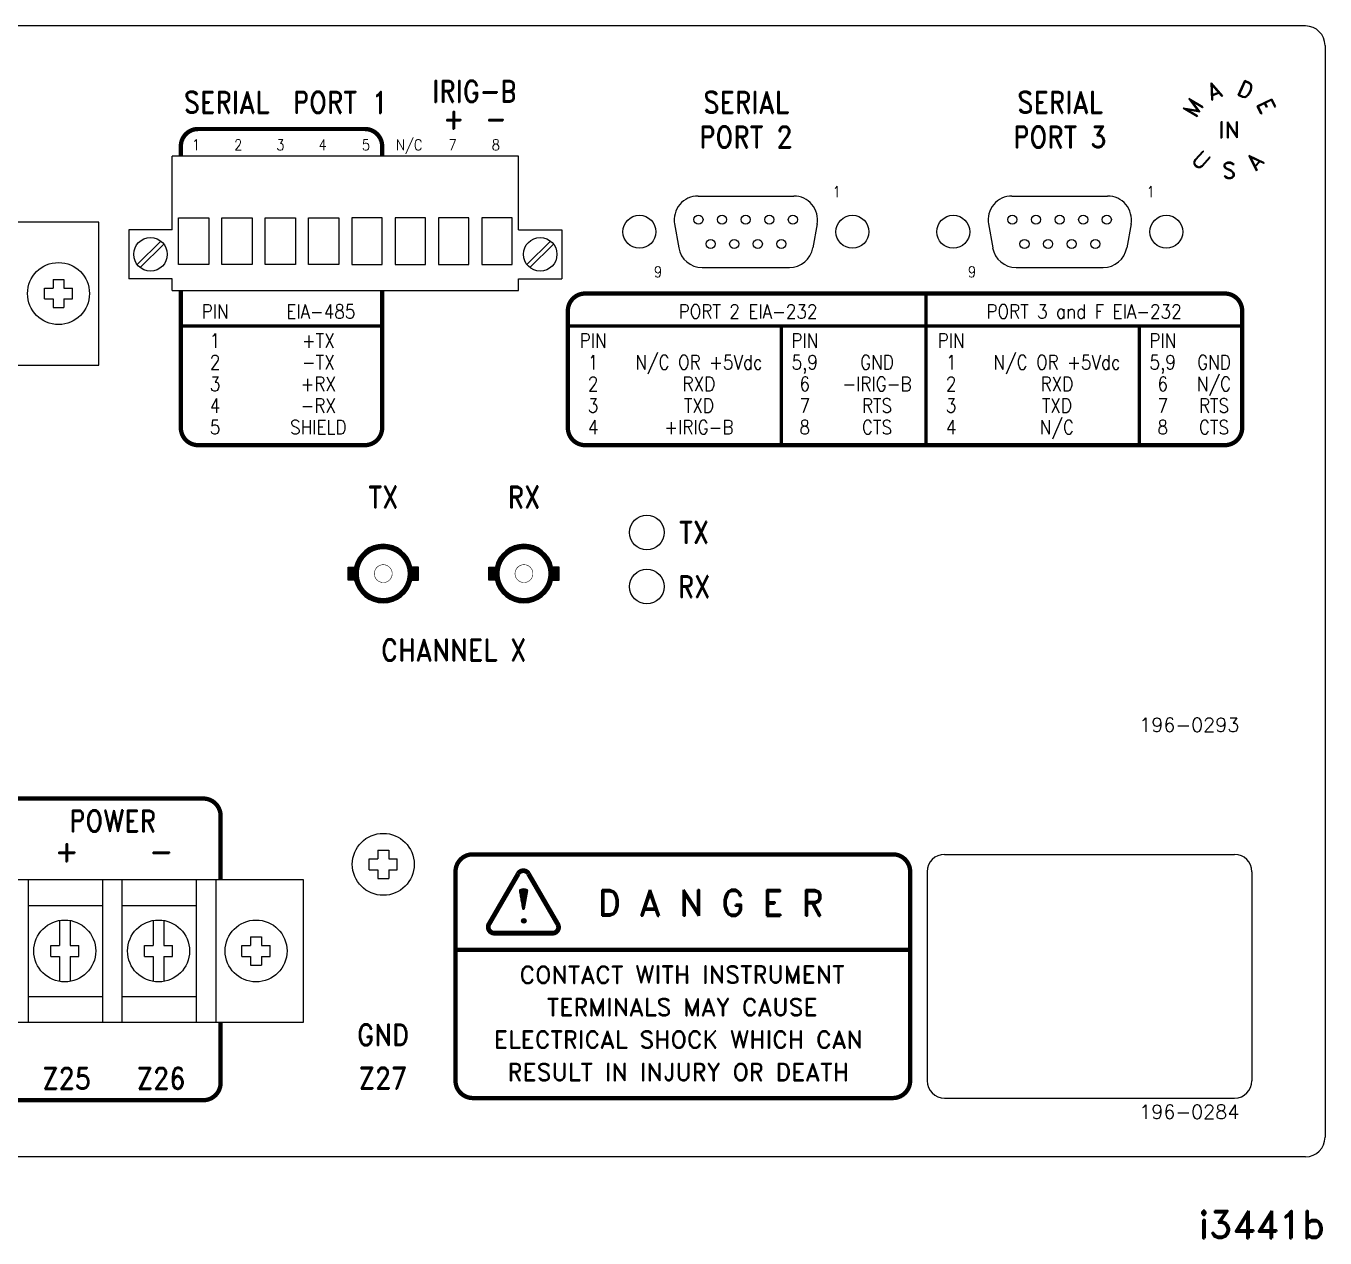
# Model space of a CAD drawing. Extents: x 3.1 to 20.4, y 5.8 to 11.4.
# Drawn here: x 14.37 to 20.38, y 5.76 to 11.36 of the extents above; entities that cross this region are included whole.
import ezdxf
from ezdxf.enums import TextEntityAlignment as Align

# ---------------------------------------------------------------- set-up
doc = ezdxf.new("R2010")
doc.units = 0
doc.header["$MEASUREMENT"] = 0
doc.layers.get('0').update_dxf_attribs({"linetype": 'CONTINUOUS'})
doc.layers.add('DWG', color=7, linetype='CONTINUOUS')
doc.styles.add('JS', font='ROMANS')
doc.styles.add('ROMAND', font='ROMAND', dxfattribs={"width": 0.875})
doc.styles.add('ROMANS', font='romans.shx', dxfattribs={"width": 0.875})

msp = doc.modelspace()

# ---------------------------------------------------------------- linework, layer by layer
for p, q in [((20.285, 11.36), (3.215, 11.36)), ((20.375, 11.27), (20.375, 6.23)), ((15.8625, 8.862), (15.8929, 8.862)), ((15.8625, 8.802), (15.8625, 8.862)), ((16.1875, 8.862), (16.1571, 8.862)), ((16.1875, 8.802), (16.1875, 8.862)), ((16.5125, 8.862), (16.5429, 8.862)), ((16.5125, 8.802), (16.5125, 8.862)), ((16.8375, 8.862), (16.8071, 8.862)), ((16.8375, 8.802), (16.8375, 8.862)), ((15.8929, 8.802), (15.8625, 8.802)), ((16.1571, 8.802), (16.1875, 8.802)), ((16.5429, 8.802), (16.5125, 8.802)), ((16.8071, 8.802), (16.8375, 8.802)), ((18.6174, 7.5361), (19.9574, 7.5361)), ((18.5374, 7.4561), (18.5374, 6.4911)), ((20.0374, 7.4561), (20.0374, 6.4911)), ((14.3826, 7.3), (14.7276, 7.3)), ((14.8158, 7.3), (15.1608, 7.3)), ((14.3826, 6.88), (14.7276, 6.88)), ((14.8158, 6.88), (15.1608, 6.88)), ((18.6174, 6.4111), (19.9574, 6.4111)), ((20.285, 6.14), (3.215, 6.14))]:
    msp.add_line(p, q)
at = {"linetype": 'CONTINUOUS', "extrusion": (0, 0, -1)}
for p, q in [((16.65, 10.7585), (15.05, 10.7585)), ((14.85, 10.4185), (14.85, 10.1935)), ((15.05, 10.4185), (14.85, 10.4185)), ((16.65, 10.4185), (16.85, 10.4185)), ((16.85, 10.4185), (16.85, 10.1935)), ((15.05, 10.1935), (14.85, 10.1935)), ((16.65, 10.1935), (16.85, 10.1935))]:
    msp.add_line(p, q, dxfattribs=at)
at = {"linetype": 'CONTINUOUS'}
for p, q in [((15.05, 10.4185), (15.05, 10.7585)), ((16.65, 10.4185), (16.65, 10.7585)), ((14.8886, 10.2587), (14.9973, 10.3674)), ((14.9027, 10.2446), (15.0114, 10.3533)), ((16.6886, 10.2587), (16.7973, 10.3674)), ((16.7027, 10.2446), (16.8114, 10.3533)), ((14.46, 10.1), (14.46, 10.15)), ((14.46, 10.15), (14.5, 10.15)), ((14.5, 10.19), (14.55, 10.19)), ((14.5, 10.19), (14.5, 10.15)), ((14.55, 10.19), (14.55, 10.15)), ((14.55, 10.15), (14.59, 10.15)), ((14.59, 10.1), (14.59, 10.15)), ((15.05, 10.139), (15.05, 10.1935)), ((16.65, 10.139), (16.65, 10.1935)), ((14.46, 10.1), (14.5, 10.1)), ((14.5, 10.1), (14.5, 10.06)), ((14.55, 10.1), (14.55, 10.06)), ((14.55, 10.1), (14.59, 10.1)), ((15.05, 10.139), (16.65, 10.139)), ((14.5, 10.06), (14.55, 10.06)), ((16.8676, 9.875), (16.8676, 9.875)), ((15.96, 7.515), (16, 7.515)), ((15.96, 7.465), (15.96, 7.515)), ((16, 7.555), (16.05, 7.555)), ((16, 7.555), (16, 7.515)), ((16.05, 7.555), (16.05, 7.515)), ((16.05, 7.515), (16.09, 7.515)), ((16.09, 7.465), (16.09, 7.515)), ((15.96, 7.465), (16, 7.465)), ((16, 7.465), (16, 7.425)), ((16.05, 7.465), (16.05, 7.425)), ((16.05, 7.465), (16.09, 7.465)), ((14.3849, 7.418), (14.3849, 6.762)), ((14.7281, 7.418), (14.7281, 6.762)), ((14.8181, 7.418), (14.8181, 6.762)), ((15.1613, 7.418), (15.1613, 6.762)), ((15.2513, 7.418), (15.2513, 6.762)), ((16, 7.425), (16.05, 7.425)), ((16.6544, 7.3694), (16.6694, 7.2846)), ((16.6554, 7.3639), (16.6554, 7.3714)), ((16.6561, 7.36), (16.6561, 7.3718)), ((16.6572, 7.3537), (16.6572, 7.3724)), ((16.6583, 7.3475), (16.6583, 7.373)), ((16.6594, 7.3413), (16.6594, 7.3735)), ((16.6605, 7.335), (16.6605, 7.3739)), ((16.6616, 7.3288), (16.6616, 7.3743)), ((16.6627, 7.3225), (16.6627, 7.3747)), ((16.6638, 7.3163), (16.6638, 7.375)), ((16.6649, 7.3101), (16.6649, 7.3753)), ((16.666, 7.3038), (16.666, 7.3756)), ((16.6671, 7.2976), (16.6671, 7.3758)), ((16.6682, 7.2914), (16.6682, 7.376)), ((16.6693, 7.2851), (16.6693, 7.3762)), ((16.6704, 7.2833), (16.6704, 7.3763)), ((16.6715, 7.2827), (16.6715, 7.3763)), ((16.6726, 7.2825), (16.6726, 7.3763)), ((16.6737, 7.2825), (16.6737, 7.3764)), ((16.6748, 7.2828), (16.6748, 7.3763)), ((16.6759, 7.2833), (16.6759, 7.3762)), ((16.6916, 7.3694), (16.6766, 7.2846)), ((16.6768, 7.2858), (16.6768, 7.3762)), ((16.6781, 7.2929), (16.6781, 7.376)), ((16.6792, 7.2992), (16.6792, 7.3758)), ((16.6803, 7.3054), (16.6803, 7.3756)), ((16.6814, 7.3116), (16.6814, 7.3753)), ((16.6825, 7.3178), (16.6825, 7.3751)), ((16.6836, 7.324), (16.6836, 7.3747)), ((16.6845, 7.3293), (16.6845, 7.3746)), ((16.6858, 7.3364), (16.6858, 7.374)), ((16.6869, 7.3426), (16.6869, 7.3735)), ((16.688, 7.3488), (16.688, 7.373)), ((16.6891, 7.3551), (16.6891, 7.3727)), ((16.69, 7.3603), (16.69, 7.3722)), ((16.6907, 7.3645), (16.6907, 7.3718)), ((14.5289, 7.2308), (14.5289, 7.115)), ((14.5789, 7.2308), (14.5789, 7.115)), ((14.9621, 7.2308), (14.9621, 7.115)), ((15.0121, 7.2308), (15.0121, 7.115)), ((16.6649, 7.2239), (16.6649, 7.2337)), ((16.666, 7.2222), (16.666, 7.2354)), ((16.6671, 7.2211), (16.6671, 7.2365)), ((16.6682, 7.2202), (16.6682, 7.2374)), ((16.6682, 7.22), (16.6682, 7.2372)), ((16.6694, 7.2196), (16.6694, 7.238)), ((16.6705, 7.2191), (16.6705, 7.2385)), ((16.6716, 7.2189), (16.6716, 7.2389)), ((16.6727, 7.2184), (16.6727, 7.2391)), ((16.6738, 7.2184), (16.6738, 7.2392)), ((16.6748, 7.2185), (16.6748, 7.2391)), ((16.6759, 7.2185), (16.6759, 7.2391)), ((16.677, 7.2188), (16.677, 7.2388)), ((16.6781, 7.2192), (16.6781, 7.2384)), ((16.6792, 7.2197), (16.6792, 7.2379)), ((16.6805, 7.2205), (16.6805, 7.2371)), ((16.6814, 7.2213), (16.6814, 7.2363)), ((16.6825, 7.2226), (16.6825, 7.235)), ((16.6836, 7.2242), (16.6836, 7.2334)), ((15.4125, 7.155), (15.4625, 7.155)), ((15.4125, 7.155), (15.4125, 7.115)), ((15.4625, 7.155), (15.4625, 7.115)), ((14.4889, 7.065), (14.4889, 7.115)), ((14.4889, 7.115), (14.5289, 7.115)), ((14.5789, 7.115), (14.6189, 7.115)), ((14.6189, 7.065), (14.6189, 7.115)), ((14.9221, 7.115), (14.9621, 7.115)), ((14.9221, 7.065), (14.9221, 7.115)), ((15.0121, 7.115), (15.0521, 7.115)), ((15.0521, 7.065), (15.0521, 7.115)), ((15.3725, 7.065), (15.3725, 7.115)), ((15.3725, 7.115), (15.4125, 7.115)), ((15.4625, 7.115), (15.5025, 7.115)), ((15.5025, 7.065), (15.5025, 7.115)), ((14.4889, 7.065), (14.5289, 7.065)), ((14.5289, 7.065), (14.5289, 6.9492)), ((14.5789, 7.065), (14.6189, 7.065)), ((14.5789, 7.065), (14.5789, 6.9492)), ((14.9221, 7.065), (14.9621, 7.065)), ((14.9621, 7.065), (14.9621, 6.9492)), ((15.0121, 7.065), (15.0121, 6.9492)), ((15.0121, 7.065), (15.0521, 7.065)), ((15.3725, 7.065), (15.4125, 7.065)), ((15.4125, 7.065), (15.4125, 7.025)), ((15.4125, 7.025), (15.4625, 7.025)), ((15.4625, 7.065), (15.4625, 7.025)), ((15.4625, 7.065), (15.5025, 7.065))]:
    msp.add_line(p, q, dxfattribs=at)
at = {"const_width": 0.02, "flags": 128}
for points in [[(15.09, 10.7585), (15.09, 10.8045, -0.414214), (15.17, 10.8845), (15.94, 10.8845, -0.414214), (16.02, 10.8045), (16.02, 10.7585)], [(16.02, 10.139), (16.02, 9.505, -0.414214), (15.94, 9.425), (15.17, 9.425, -0.414214), (15.09, 9.505), (15.09, 10.139)]]:
    msp.add_lwpolyline(points, format="xyb", dxfattribs=at)
for points in [[(17.479, 10.575, 0.466308), (17.3707, 10.4459, 0.466308)], [(18.0293, 10.4459, 0.466308), (17.921, 10.575, 0.466308)], [(18.929, 10.575, 0.466308), (18.8207, 10.4459, 0.466308)], [(19.4793, 10.4459, 0.466308), (19.371, 10.575, 0.466308)], [(17.3897, 10.3359, 0.36397), (17.498, 10.245, 0.36397)], [(17.901, 10.245, 0.36397), (18.0093, 10.3359, 0.36397)], [(18.8397, 10.3359, 0.36397), (18.948, 10.245, 0.36397)], [(19.351, 10.245, 0.36397), (19.4593, 10.3359, 0.36397)]]:
    msp.add_lwpolyline(points, format="xyb")
for points in [[(17.479, 10.575), (17.921, 10.575)], [(18.929, 10.575), (19.371, 10.575)], [(17.37, 10.446), (17.39, 10.336)], [(18.029, 10.446), (18.009, 10.336)], [(18.82, 10.446), (18.84, 10.336)], [(19.479, 10.446), (19.459, 10.336)], [(17.498, 10.245), (17.901, 10.245)], [(18.948, 10.245), (19.351, 10.245)]]:
    msp.add_lwpolyline(points)
for points in [[(3.462, 9.795), (14.712, 9.795), (14.712, 10.455), (3.462, 10.455)], [(15.22, 10.259), (15.08, 10.259), (15.08, 10.474), (15.22, 10.474)], [(15.42, 10.259), (15.28, 10.259), (15.28, 10.474), (15.42, 10.474)], [(15.62, 10.259), (15.48, 10.259), (15.48, 10.474), (15.62, 10.474)], [(15.82, 10.259), (15.68, 10.259), (15.68, 10.474), (15.82, 10.474)], [(15.88, 10.259), (16.02, 10.259), (16.02, 10.474), (15.88, 10.474)], [(16.08, 10.259), (16.22, 10.259), (16.22, 10.474), (16.08, 10.474)], [(16.28, 10.259), (16.42, 10.259), (16.42, 10.474), (16.28, 10.474)], [(16.48, 10.259), (16.62, 10.259), (16.62, 10.474), (16.48, 10.474)], [(3.4062, 6.762), (15.6562, 6.762), (15.6562, 7.418), (3.4062, 7.418)]]:
    msp.add_lwpolyline(points, close=True)
at = {"linetype": 'CONTINUOUS', "const_width": 0.02}
for points in [[(16.9576, 10.125), (19.9124, 10.125, -0.414214), (19.9924, 10.045), (19.9924, 9.505, -0.414214), (19.9124, 9.425), (16.9576, 9.425, -0.414214), (16.8776, 9.505), (16.8776, 10.045, -0.414214)], [(18.3787, 6.4111), (16.4387, 6.4111, -0.414214), (16.3587, 6.4911), (16.3587, 7.4561, -0.414214), (16.4387, 7.5361), (18.3787, 7.5361, -0.414214), (18.4587, 7.4561), (18.4587, 6.4911, -0.414214)]]:
    msp.add_lwpolyline(points, format="xyb", close=True, dxfattribs=at)
at = {"linetype": 'CONTINUOUS'}
for points, const_width in [([(18.5314, 9.425), (18.5314, 10.125)], 0.015), ([(15.09, 9.975), (16.02, 9.975)], 0.015), ([(16.8776, 9.975), (19.9924, 9.975)], 0.015), ([(17.8636, 9.975), (17.8636, 9.425)], 0.015), ([(19.5174, 9.975), (19.5174, 9.425)], 0.015), ([(16.5132, 7.2135), (16.6483, 7.4463)], 0.022), ([(16.8311, 7.2135), (16.6959, 7.4463)], 0.022), ([(16.5369, 7.1722), (16.8073, 7.1722)], 0.022), ([(16.3587, 7.0957), (18.4587, 7.0957)], 0.02)]:
    msp.add_lwpolyline(points, dxfattribs=dict(at, const_width=const_width))
at = {"flags": 128}
for points, const_width in [([(15.9012, 8.832, 1), (16.1487, 8.832, 1)], 0.0225), ([(16.5512, 8.832, 1), (16.7987, 8.832, 1)], 0.0225), ([(15.9838, 8.832, 1), (16.0663, 8.832, 1)], 0.0025), ([(16.6337, 8.832, 1), (16.7162, 8.832, 1)], 0.0025)]:
    msp.add_lwpolyline(points, format="xyb", close=True, dxfattribs=dict(at, const_width=const_width))
at = {"linetype": 'CONTINUOUS'}
for points, const_width in [([(3.7887, 7.418), (3.7887, 7.7137, -0.414214), (3.8687, 7.7937), (15.1937, 7.7937, -0.414214), (15.2737, 7.7137), (15.2737, 7.418)], 0.02), ([(16.6958, 7.4469, 0.575689), (16.6482, 7.4469, 0.575689)], 0.022), ([(16.5135, 7.2146, 0.563069), (16.5377, 7.172, 0.563069)], 0.022), ([(16.8072, 7.1721, 0.578182), (16.8311, 7.2134, 0.578182)], 0.022), ([(15.2737, 6.762), (15.2737, 6.4811, -0.414214), (15.1937, 6.4011), (3.8687, 6.4011, -0.414214), (3.7887, 6.4811), (3.7887, 6.762)], 0.02)]:
    msp.add_lwpolyline(points, format="xyb", dxfattribs=dict(at, const_width=const_width))
for centre, radius in [((17.208, 10.41), 0.076), ((17.481, 10.466), 0.021), ((17.59, 10.466), 0.021), ((17.699, 10.466), 0.021), ((17.808, 10.466), 0.021), ((17.917, 10.466), 0.021), ((18.192, 10.41), 0.076), ((18.658, 10.41), 0.076), ((18.931, 10.466), 0.021), ((19.04, 10.466), 0.021), ((19.149, 10.466), 0.021), ((19.258, 10.466), 0.021), ((19.367, 10.466), 0.021), ((19.642, 10.41), 0.076), ((17.537, 10.354), 0.021), ((17.646, 10.354), 0.021), ((17.755, 10.354), 0.021), ((17.864, 10.354), 0.021), ((18.987, 10.354), 0.021), ((19.096, 10.354), 0.021), ((19.205, 10.354), 0.021), ((19.314, 10.354), 0.021), ((14.525, 10.125), 0.143), ((17.2425, 9.022), 0.08), ((17.2425, 8.772), 0.08), ((16.025, 7.49), 0.143), ((14.5539, 7.09), 0.143), ((14.9871, 7.09), 0.143), ((15.4375, 7.09), 0.143)]:
    msp.add_circle(centre, radius)
for centre, radius in [((14.95, 10.306), 0.0775), ((16.75, 10.306), 0.0775), ((16.6742, 7.2288), 0.0104)]:
    msp.add_circle(centre, radius, dxfattribs=at)
for centre, radius, start, end in [((20.285, 11.27), 0.09, 0, 90), ((16.025, 8.832), 0.1355, 12.79141, 167.20859), ((16.675, 8.832), 0.1355, 12.79141, 167.20859), ((16.025, 8.832), 0.1355, 192.79141, 347.20859), ((16.675, 8.832), 0.1355, 192.79141, 347.20859), ((18.6174, 7.4561), 0.08, 90, 180), ((19.9574, 7.4561), 0.08, 0, 90), ((18.6174, 6.4911), 0.08, 180, 270), ((19.9574, 6.4911), 0.08, 270, 0), ((20.285, 6.23), 0.09, 270, 0)]:
    msp.add_arc(centre, radius, start, end)
for centre, radius, start, end in [((16.6569, 7.3694), 0.00252, 114.49541, 180.06965), ((16.6734, 7.3411), 0.0353, 60.12008, 119.73686), ((16.6897, 7.37), 0.00204, 340.81126, 53.76366), ((16.6715, 7.2852), 0.0022, 190.0021, 236.70481), ((16.6731, 7.2873), 0.00488, 235.16113, 301.44945), ((16.6744, 7.285), 0.0022, 303.18371, 349.95683)]:
    msp.add_arc(centre, radius, start, end, dxfattribs=at)
for points in [[(15.8625, 8.802), (15.8959, 8.802), (15.8625, 8.862), (15.8959, 8.862)], [(16.1541, 8.802), (16.1875, 8.802), (16.1541, 8.862), (16.1875, 8.862)], [(16.5125, 8.802), (16.5459, 8.802), (16.5125, 8.862), (16.5459, 8.862)], [(16.8041, 8.802), (16.8375, 8.802), (16.8041, 8.862), (16.8375, 8.862)]]:
    msp.add_solid(points)

# ---------------------------------------------------------------- texts
at = {"linetype": 'CONTINUOUS', "width": 0.875}
for s, height, style, p in [('IRIG-B', 0.1, 'ROMAND', (16.445, 11.008)), ('+', 0.1, 'ROMAND', (16.35, 10.8803)), ('-', 0.1, 'ROMAND', (16.545, 10.8803)), ('1', 0.05, 'ROMANS', (15.16, 10.7863)), ('2', 0.05, 'ROMANS', (15.355, 10.7863)), ('3', 0.05, 'ROMANS', (15.55, 10.7863)), ('4', 0.05, 'ROMANS', (15.745, 10.7863)), ('5', 0.05, 'ROMANS', (15.945, 10.7863)), ('N/C', 0.05, 'ROMANS', (16.145, 10.7863)), ('7', 0.05, 'ROMANS', (16.345, 10.7863)), ('8', 0.05, 'ROMANS', (16.545, 10.7863)), ('PIN', 0.065, 'ROMANS', (15.2481, 10.01)), ('EIA-485', 0.065, 'ROMANS', (15.7368, 10.01)), ('PORT 2 EIA-232', 0.065, 'ROMANS', (17.71, 10.01)), ('PORT 3 and F EIA-232', 0.065, 'ROMANS', (19.2619, 10.01)), ('1', 0.065, 'ROMANS', (15.2481, 9.875)), ('+TX', 0.065, 'ROMANS', (15.7249, 9.875)), ('PIN', 0.065, 'ROMANS', (16.9944, 9.875)), ('PIN', 0.065, 'ROMANS', (17.9719, 9.875)), ('PIN', 0.065, 'ROMANS', (18.6481, 9.875)), ('PIN', 0.065, 'ROMANS', (19.6254, 9.875)), ('N/C OR +5Vdc', 0.065, 'ROMANS', (17.483, 9.775)), ('N/C OR +5Vdc', 0.065, 'ROMANS', (19.1367, 9.775)), ('2', 0.065, 'ROMANS', (15.2481, 9.775)), ('-TX', 0.065, 'ROMANS', (15.7249, 9.775)), ('1', 0.065, 'ROMANS', (16.9944, 9.775)), ('5,9', 0.065, 'ROMANS', (17.9719, 9.775)), ('GND', 0.065, 'ROMANS', (18.3057, 9.775)), ('1', 0.065, 'ROMANS', (18.6481, 9.775)), ('5,9', 0.065, 'ROMANS', (19.6254, 9.775)), ('GND', 0.065, 'ROMANS', (19.8622, 9.775)), ('3', 0.065, 'ROMANS', (15.2481, 9.675)), ('+RX', 0.065, 'ROMANS', (15.7249, 9.675)), ('2', 0.065, 'ROMANS', (16.9944, 9.675)), ('RXD', 0.065, 'ROMANS', (17.483, 9.675)), ('6', 0.065, 'ROMANS', (17.9719, 9.675)), ('-IRIG-B', 0.065, 'ROMANS', (18.3057, 9.675)), ('2', 0.065, 'ROMANS', (18.6481, 9.675)), ('RXD', 0.065, 'ROMANS', (19.1367, 9.675)), ('6', 0.065, 'ROMANS', (19.6254, 9.675)), ('N/C', 0.065, 'ROMANS', (19.8622, 9.675)), ('4', 0.065, 'ROMANS', (15.2481, 9.575)), ('-RX', 0.065, 'ROMANS', (15.7249, 9.575)), ('3', 0.065, 'ROMANS', (16.9944, 9.575)), ('TXD', 0.065, 'ROMANS', (17.483, 9.575)), ('7', 0.065, 'ROMANS', (17.9719, 9.575)), ('RTS', 0.065, 'ROMANS', (18.3057, 9.575)), ('3', 0.065, 'ROMANS', (18.6481, 9.575)), ('TXD', 0.065, 'ROMANS', (19.1367, 9.575)), ('7', 0.065, 'ROMANS', (19.6254, 9.575)), ('RTS', 0.065, 'ROMANS', (19.8622, 9.575)), ('N/C', 0.065, 'ROMANS', (19.1367, 9.475)), ('5', 0.065, 'ROMANS', (15.2481, 9.475)), ('SHIELD', 0.065, 'ROMANS', (15.7249, 9.475)), ('4', 0.065, 'ROMANS', (16.9944, 9.475)), ('+IRIG-B', 0.065, 'ROMANS', (17.483, 9.475)), ('8', 0.065, 'ROMANS', (17.9719, 9.475)), ('CTS', 0.065, 'ROMANS', (18.3057, 9.475)), ('4', 0.065, 'ROMANS', (18.6481, 9.475)), ('8', 0.065, 'ROMANS', (19.6254, 9.475)), ('CTS', 0.065, 'ROMANS', (19.8622, 9.475))]:
    msp.add_text(s, height=height, dxfattribs=dict(at, style=style)).set_placement(p, align=Align.CENTER)
at = {"linetype": 'CONTINUOUS', "style": 'ROMAND'}
for s, rotation, p in [('D', 335.91528, (19.962, 11.0456)), ('A', 21.39664, (19.8469, 11.0159)), ('M', 59.43571, (19.7773, 10.9311)), ('E', 296.55258, (20.0562, 11.0009)), ('U', 318.00769, (19.7512, 10.7358)), ('A', 46.48824, (20.0548, 10.6868))]:
    msp.add_text(s, height=0.075, rotation=rotation, dxfattribs=at).set_placement(p)
at = {"width": 0.875}
for s, height, style, p in [('SERIAL', 0.1, 'ROMAND', (15.3004, 10.958)), ('PORT', 0.1, 'ROMAND', (15.7555, 10.958)), ('1', 0.1, 'ROMAND', (16.0096, 10.958)), ('SERIAL', 0.1, 'ROMAND', (17.7, 10.958)), ('SERIAL', 0.1, 'ROMAND', (19.15, 10.958)), ('PORT 2', 0.1, 'ROMAND', (17.7001, 10.7973)), ('PORT 3', 0.1, 'ROMAND', (19.1501, 10.7973)), ('1', 0.05, 'ROMANS', (18.1199, 10.57)), ('1', 0.05, 'ROMANS', (19.5699, 10.57)), ('9', 0.05, 'ROMANS', (17.2944, 10.2)), ('9', 0.05, 'ROMANS', (18.7444, 10.2)), ('TX', 0.1, 'ROMAND', (16.025, 9.135)), ('RX', 0.1, 'ROMAND', (16.675, 9.135)), ('CHANNEL X', 0.1, 'ROMAND', (16.35, 8.429))]:
    msp.add_text(s, height=height, dxfattribs=dict(at, style=style)).set_placement(p, align=Align.CENTER)
at = {"linetype": 'CONTINUOUS', "style": 'ROMAND'}
for s, height, p in [('IN', 0.075, (19.9322, 10.8431)), ('S', 0.075, (19.9322, 10.656)), ('TERMINALS MAY CAUSE', 0.08, (17.4056, 6.791)), ('ELECTRICAL SHOCK WHICH CAN', 0.08, (17.3883, 6.641)), ('RESULT IN INJURY OR DEATH', 0.08, (17.3883, 6.491))]:
    msp.add_text(s, height=height, dxfattribs=at).set_placement(p, align=Align.CENTER)
at = {"style": 'ROMAND', "width": 0.875}
for s, p in [('TX', (17.4606, 9.022)), ('RX', (17.4606, 8.772)), ('POWER', (14.7746, 7.6905)), ('Z25', (14.5625, 6.5019)), ('Z26', (14.999, 6.5019))]:
    msp.add_text(s, height=0.1, dxfattribs=at).set_placement(p, align=Align.MIDDLE)
at = {"style": 'JS'}
for s, p in [('196-0293', (19.748, 8.1014)), ('196-0284', (19.748, 6.315))]:
    msp.add_text(s, height=0.065, dxfattribs=at).set_placement(p, align=Align.CENTER)
at = {"style": 'ROMAND'}
for s, p in [('+', (14.5625, 7.5483)), ('-', (14.999, 7.5483))]:
    msp.add_text(s, height=0.1, dxfattribs=at).set_placement(p, align=Align.MIDDLE)
at = {"linetype": 'CONTINUOUS', "style": 'ROMAND'}
msp.add_text('D A N G E R', height=0.12, dxfattribs=at).set_placement((17.0151, 7.2523))
msp.add_text('CONTACT WITH INSTRUMENT', height=0.08, rotation=0.09, dxfattribs=at).set_placement((17.4056, 6.941), align=Align.CENTER)
at = {"linetype": 'CONTINUOUS', "style": 'ROMAND', "width": 0.875}
for s, p in [('GND', (16.024, 6.7029)), ('Z27', (16.024, 6.5029))]:
    msp.add_text(s, height=0.1, dxfattribs=at).set_placement(p, align=Align.MIDDLE)
at = {"layer": 'DWG', "style": 'ROMAND'}
msp.add_text('i3441b', height=0.125, dxfattribs=at).set_placement((20.375, 5.765), align=Align.RIGHT)

doc.saveas('drawing.dxf')
